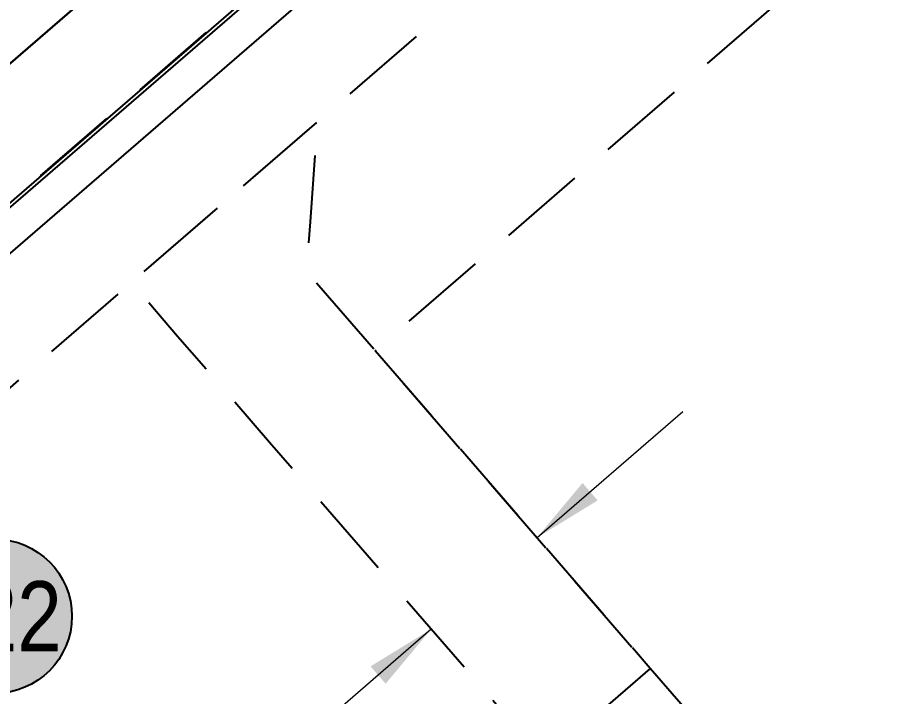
# Model space of a CAD drawing. Extents: x 380192 to 391966, y 6058532 to 6064394.
# Drawn here: x 390529 to 390653.2, y 6061593.2 to 6061690.1 of the extents above; entities that cross this region are included whole.
import ezdxf
from ezdxf.enums import TextEntityAlignment as Align

# ---------------------------------------------------------------- set-up
doc = ezdxf.new("R2010")
doc.units = 0
doc.header["$LTSCALE"] = 5
doc.linetypes.add('foc-ACCESSROAD', pattern=[3.75, 2.5, -1.25])
for name, color, linetype in [('AS-UNDERLAY-H', 141, 'Continuous'), ('C-AR', 13, 'foc-ACCESSROAD'), ('C-WS', 13, 'foc-ACCESSROAD'), ('CG-NOTES', 7, 'Continuous'), ('F-AR', 190, 'foc-ACCESSROAD'), ('F-RW', 190, 'Continuous'), ('P-PROPOSED', 10, 'Continuous')]:
    doc.layers.add(name, color=color, linetype=linetype)
doc.layers.add('C-AR-T', color=13, linetype='Continuous', lineweight=9)
doc.styles.add('80CG', font='ARIALN.TTF', dxfattribs={"height": 10})
doc.styles.add('80L', font='ARIALN.TTF', dxfattribs={"height": 10})
doc.dimstyles.new('Compass 5 000', dxfattribs={"dimscale": 5, "dimtxt": 9, "dimasz": 2, "dimexe": 0.2, "dimexo": 0.0625, "dimgap": 0.5, "dimtad": 0, "dimtih": 1, "dimtoh": 1, "dimzin": 0, "dimdsep": 46, "dimtxsty": '80CG', "dimcen": 0.1, "dimse1": 1, "dimse2": 1, "dimclrd": 256, "dimclrt": 256, "dimaunit": 1, "dimadec": 4, "dimazin": 0, "dimtfac": 0.06, "dimtofl": 0, "dimtmove": 0, "dimatfit": 1, "dimfxl": 0.2, "dimtolj": 1, "dimtzin": 0, "dimlwd": -1, "dimarcsym": 0})

# ---------------------------------------------------------------- blocks, each defined once
blk = doc.blocks.new('Photo_Location')
at = {"layer": 'AS-UNDERLAY-H'}
h = blk.add_hatch(color=256, dxfattribs=at)
h.dxf.hatch_style = 1
edge = h.paths.add_edge_path()
edge.add_arc((0, 0), 11, 0, 360)
at = {"layer": 'CG-NOTES', "color": 182}
blk.add_circle((0, 0), 11, dxfattribs=at)
at = {"color": 182, "style": '80L'}
blk.add_attdef('#', text='', height=10, dxfattribs=at).set_placement((0, 0), align=Align.MIDDLE_CENTER)

msp = doc.modelspace()

# ---------------------------------------------------------------- linework, layer by layer
at = {"layer": 'C-AR', "flags": 128}
msp.add_lwpolyline([(390619.34, 6061597.19), (390604.22, 6061584.11), (390564.99, 6061629.45), (390551.91, 6061644.57), (390545.28, 6061652.23), (390571.84, 6061675.2), (390570.8, 6061660.92), (390570.29, 6061653.88), (390580.11, 6061642.53), (390619.34, 6061597.19)], close=True, dxfattribs=at)
at = {"layer": 'C-WS', "flags": 128}
msp.add_lwpolyline([(390825.28, 6061603.53), (390704.34, 6061498.89), (390619.34, 6061597.19), (390580.11, 6061642.53), (390644.62, 6061698.34), (390667.09, 6061717.78), (390682.21, 6061730.86), (390701.59, 6061747.63), (390702.4, 6061748.32), (390703.23, 6061749), (390704.07, 6061749.67), (390705, 6061750.07), (390705.91, 6061750.6), (390706.83, 6061751.1), (390707.77, 6061751.57), (390708.73, 6061752), (390709.7, 6061752.41), (390710.69, 6061752.77), (390711.68, 6061753.1), (390712.69, 6061753.4), (390713.71, 6061753.66), (390714.73, 6061753.89), (390715.77, 6061754.08), (390716.81, 6061754.23), (390717.85, 6061754.35), (390718.9, 6061754.43), (390719.95, 6061754.47), (390721, 6061754.48), (390722.05, 6061754.45), (390723.1, 6061754.38), (390724.14, 6061754.28), (390725.18, 6061754.14), (390726.22, 6061753.96), (390727.25, 6061753.75), (390728.27, 6061753.5), (390729.28, 6061753.21), (390730.28, 6061752.89), (390731.27, 6061752.54), (390732.24, 6061752.15), (390733.2, 6061751.73), (390734.15, 6061751.27), (390735.08, 6061750.78), (390735.54, 6061750.52), (390735.99, 6061750.26), (390736.89, 6061749.71), (390737.76, 6061749.13), (390738.61, 6061748.51), (390739.44, 6061747.87), (390740.25, 6061747.2), (390741.03, 6061746.5), (390741.79, 6061745.77), (390742.52, 6061745.02), (390743.23, 6061744.24), (390743.91, 6061743.44), (390744.55, 6061742.61), (390745.18, 6061741.76), (390745.76, 6061740.89), (390746.32, 6061740), (390746.85, 6061739.09), (390747.35, 6061738.17), (390747.81, 6061737.23), (390748.24, 6061736.27), (390748.63, 6061735.29), (390749, 6061734.31), (390749.32, 6061733.31), (390749.61, 6061732.3), (390749.87, 6061731.28), (390750.09, 6061730.25), (390750.27, 6061729.22), (390750.42, 6061728.18), (390750.53, 6061727.13), (390750.61, 6061726.09), (390750.64, 6061725.04), (390750.64, 6061723.99), (390750.61, 6061722.94), (390750.53, 6061721.89), (390750.43, 6061720.84), (390750.28, 6061719.8), (390750.1, 6061718.77), (390749.88, 6061717.74), (390749.62, 6061716.72), (390749.33, 6061715.71), (390749.01, 6061714.72), (390748.65, 6061713.73), (390748.26, 6061712.75), (390747.83, 6061711.79), (390747.37, 6061710.85), (390746.87, 6061709.92), (390746.35, 6061709.02), (390745.79, 6061708.12), (390745.2, 6061707.26), (390744.58, 6061706.41), (390743.93, 6061705.58), (390743.26, 6061704.78), (390742.55, 6061704), (390741.82, 6061703.24), (390740.28, 6061701.81), (390745.36, 6061695.94), (390825.28, 6061603.53)], close=True, dxfattribs=at)
at = {"layer": 'F-AR', "flags": 128}
msp.add_lwpolyline([(389711.96, 6060927.09), (389698.78, 6060942.13), (390090.47, 6061285.28), (390766.53, 6061870.04), (390816.66, 6061912.45), (390832, 6061925.45), (390843.53, 6061935.22), (390843.88, 6061935.52), (390850.46, 6061941.09), (390855.7, 6061945.74), (390861.68, 6061951.03), (390893.22, 6061976.76), (390872.66, 6061941.61), (390865.12, 6061928.72), (390864.82, 6061928.21), (390857.73, 6061922.2), (390846.46, 6061912.47), (390846.11, 6061912.17), (390831.2, 6061899.31), (390815.73, 6061885.95), (390800.86, 6061873.13), (390779.61, 6061854.92), (390103.59, 6061270.2)], close=True, dxfattribs=at)
at = {"layer": 'F-RW', "flags": 128}
for points in [[(390076.37, 6061292.91), (390756.72, 6061881.38), (390805.98, 6061923.59), (390821.18, 6061936.63), (390832.65, 6061946.31), (390840.45, 6061952.87), (390643.97, 6062157.7), (390641.65, 6062175.13), (390647.92, 6062181.07), (390650.6, 6062160.89), (390856.4, 6061946.35), (390850.46, 6061941.09), (390843.88, 6061935.52), (390843.53, 6061935.22), (390832, 6061925.45), (390816.66, 6061912.45), (390766.42, 6061870.01), (390649.42, 6061768.75), (390090.47, 6061285.28)], [(391340.49, 6061655.2), (391207.6, 6061658.72), (391131.15, 6061686.7), (391111.02, 6061694.08), (391104.28, 6061696.55), (391087.84, 6061696.84), (391066.9, 6061697.22), (391052.56, 6061712.46), (391033.41, 6061732.8), (391003.61, 6061764.46), (390986.55, 6061768.01), (390983.33, 6061771.43), (390969.62, 6061785.99), (390908.65, 6061850.78), (390872.96, 6061888.69), (390846.46, 6061912.47), (390832, 6061925.45), (390831.23, 6061926.15), (390821.18, 6061936.63), (390805.98, 6061923.59), (390756.72, 6061881.38), (390076.37, 6061292.91)]]:
    msp.add_lwpolyline(points, dxfattribs=at)
at = {"layer": 'P-PROPOSED', "flags": 128}
for points in [[(390091.34, 6061274.08), (390128.93, 6061311.28), (390184.56, 6061359.39), (390260.09, 6061422.67), (390391.79, 6061538.64), (390640.76, 6061753.98), (390848.17, 6061932.38), (390860.33, 6061952.77), (390804.42, 6062009.61), (390809.87, 6062014.73), (390843.64, 6061976.11), (390864.23, 6061969.83), (391019.75, 6062102.12), (391158.4, 6062221.35), (391178.79, 6062241.74), (391294.26, 6062344.04), (391456.75, 6062485.46), (391531.93, 6062551.07), (391532.58, 6062561.04), (391492.96, 6062622.88)], [(391488.88, 6062619.98), (391527.48, 6062559.72), (391527.08, 6062553.47), (391453.47, 6062489.23), (391290.96, 6062347.8), (391175.36, 6062245.39), (391155, 6062225.01), (391016.5, 6062105.91), (390863.08, 6061975.4), (390846.46, 6061980.47), (390810.22, 6062021.92), (390797.27, 6062009.75), (390854.06, 6061952.01), (390844.29, 6061935.64), (390637.49, 6061757.76), (390388.5, 6061542.4), (390256.83, 6061426.46), (390181.32, 6061363.2), (390125.53, 6061314.95), (390087.97, 6061277.77)]]:
    msp.add_lwpolyline(points, dxfattribs=at)

# ---------------------------------------------------------------- block references
msp.add_blockref('Photo_Location', (390525.83, 6061604.63)).add_auto_attribs({'#': '522'})

# ---------------------------------------------------------------- leaders
at = {"layer": 'C-AR-T'}
for points in [[(390603.19, 6061615.86), (390623.99, 6061633.85)], [(390588.07, 6061602.78), (390567.27, 6061584.78)]]:
    msp.add_leader(points, dimstyle='Compass 5 000', override={"dimtxsty": '80CG'}, dxfattribs=at)

doc.saveas('drawing.dxf')
